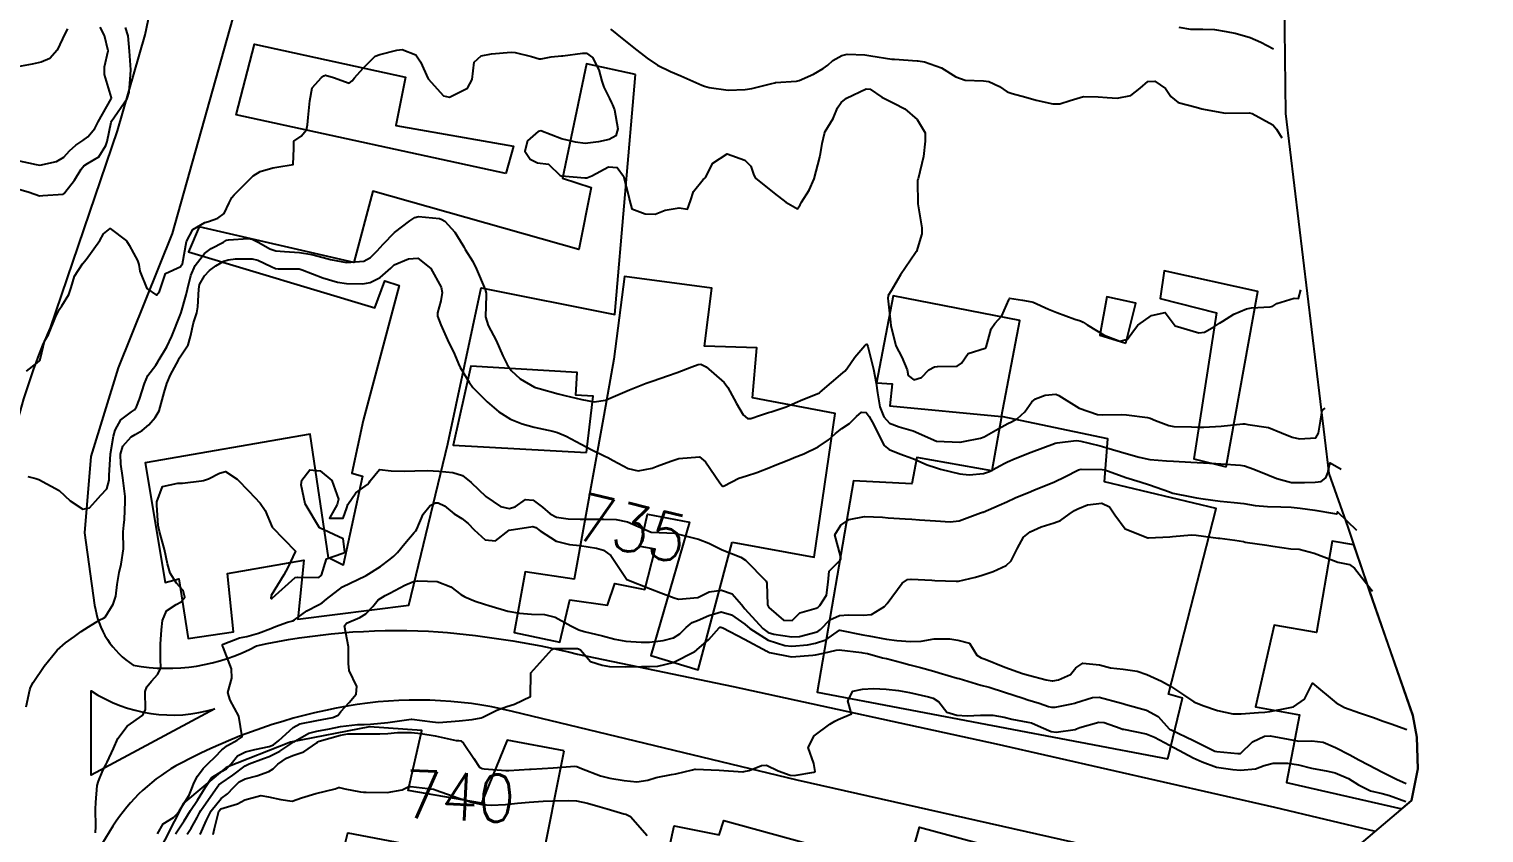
# Model space of a CAD drawing. Header units: metres. Extents: x 318500 to 325275, y 7408834 to 7428799.
# Drawn here: x 324016.6 to 324139.4, y 7420425.3 to 7420493.1 of the extents above; entities that cross this region are included whole.
import ezdxf
from ezdxf.enums import TextEntityAlignment as Align

# ---------------------------------------------------------------- set-up
doc = ezdxf.new("R2010")
doc.units = ezdxf.units.M
doc.header["$MEASUREMENT"] = 0
for name, color, linetype in [('Area', 45, 'Continuous'), ('Cotas', 45, 'Continuous'), ('Curvas de Nivel 1m', 11, 'Continuous'), ('Curvas de Nivel 5m', 15, 'Continuous'), ('Edificações', 30, 'Continuous'), ('Vias Primárias', 230, 'Continuous')]:
    doc.layers.add(name, color=color, linetype=linetype)
doc.styles.add('Style-STANDARD', font='STANDARD.shx')

msp = doc.modelspace()

# ---------------------------------------------------------------- linework, layer by layer
at = {"layer": 'Area'}
msp.add_lwpolyline([(324122.54, 7420500.16), (324122.6, 7420493.12), (324122.68, 7420486.02), (324126.33, 7420455.65), (324127.95, 7420451.11), (324129.81, 7420445.57), (324133.43, 7420435.22), (324133.78, 7420433.4), (324133.85, 7420430.73), (324133.31, 7420428.04), (324128.9, 7420424.3)], dxfattribs=at)
at = {"layer": 'Curvas de Nivel 1m', "flags": 128}
for points, elevation in [([(324015.74, 7420479.64), (324016.63, 7420479.39), (324017.5, 7420479.08), (324017.77, 7420479.1), (324019.5, 7420479.22), (324019.58, 7420479.27), (324019.64, 7420479.35), (324020.44, 7420480.41), (324021.02, 7420481.33), (324021.24, 7420481.62), (324021.53, 7420481.81), (324022.49, 7420482.36), (324023.1, 7420483.31), (324023.21, 7420483.65), (324023.54, 7420485.3), (324023.58, 7420485.38), (324024.89, 7420487.28), (324025.06, 7420487.82), (324025.18, 7420489.28), (324025.2, 7420489.71), (324025.1, 7420491.28), (324024.98, 7420492.59), (324024.76, 7420493.28)], 731), ([(324065.69, 7420493.15), (324065.93, 7420492.98), (324066.24, 7420492.73), (324067.67, 7420491.57), (324068.8, 7420490.7), (324069.65, 7420490.1), (324070.76, 7420489.56), (324071.64, 7420489.2), (324072.9, 7420488.64), (324073.4, 7420488.41), (324073.63, 7420488.32), (324074.02, 7420488.23), (324075.62, 7420488), (324077.07, 7420488.04), (324077.63, 7420488.13), (324079.32, 7420488.55), (324079.57, 7420488.62), (324079.63, 7420488.63), (324081.4, 7420488.76), (324081.63, 7420488.81), (324082.83, 7420489.33), (324083.65, 7420489.81), (324084.04, 7420490.11), (324084.47, 7420490.49), (324085.22, 7420490.93), (324085.67, 7420491.03), (324087.16, 7420490.97), (324087.67, 7420490.9), (324089.46, 7420490.62), (324089.66, 7420490.6), (324091.6, 7420490.47), (324091.66, 7420490.46), (324092.21, 7420490.39), (324093.65, 7420489.87), (324094.86, 7420489.13), (324095.64, 7420488.83), (324097.19, 7420488.77), (324097.64, 7420488.73), (324098.54, 7420488.31), (324099.18, 7420487.85), (324099.62, 7420487.7), (324100.75, 7420487.4), (324101.62, 7420487.14), (324103.03, 7420486.84), (324103.62, 7420486.83), (324104.5, 7420487.11), (324105.62, 7420487.45), (324106.87, 7420487.44), (324107.62, 7420487.37), (324108.46, 7420487.33), (324109.62, 7420487.54), (324110.41, 7420488.15), (324111.07, 7420488.71), (324111.64, 7420488.75), (324112.56, 7420488.12), (324112.99, 7420487.47), (324113.62, 7420486.95), (324115.14, 7420486.56), (324115.61, 7420486.43), (324115.9, 7420486.36), (324117.61, 7420486.05), (324119.61, 7420486.07), (324119.87, 7420486.02), (324121.6, 7420485.07), (324121.91, 7420484.71), (324122.38, 7420483.96)], 731), ([(324121.68, 7420491.46), (324120.59, 7420492.01), (324119.69, 7420492.41), (324118.42, 7420492.76), (324117.7, 7420492.92), (324116.72, 7420493.08), (324115.7, 7420493.11), (324114.68, 7420493.11), (324113.7, 7420493.27)], 731), ([(324016.4, 7420464.29), (324017.3, 7420464.98), (324017.52, 7420465.17), (324017.58, 7420465.38), (324017.9, 7420466.8), (324018.24, 7420467.37), (324018.83, 7420468.83), (324019.09, 7420469.35), (324019.19, 7420469.52), (324019.37, 7420469.79), (324019.96, 7420470.76), (324020.15, 7420471.34), (324020.45, 7420472.3), (324021.12, 7420473.33), (324021.42, 7420473.71), (324022.57, 7420475.31), (324022.89, 7420475.86), (324023.46, 7420476.32), (324024.84, 7420475.28), (324025.07, 7420474.91), (324025.43, 7420474.23), (324025.77, 7420473.61), (324025.88, 7420473.27), (324025.96, 7420472.72), (324026.54, 7420471.26), (324027.38, 7420470.68), (324027.63, 7420471), (324027.7, 7420471.25), (324028.14, 7420472.51), (324029.42, 7420473.1), (324029.46, 7420473.18), (324029.48, 7420473.22), (324029.55, 7420473.34), (324029.9, 7420475.21), (324030.44, 7420476.22), (324031.46, 7420476.81), (324031.75, 7420476.9), (324032.54, 7420477.18), (324033.08, 7420477.57), (324033.49, 7420478.47), (324033.73, 7420478.93), (324033.91, 7420479.16), (324035.52, 7420480.77), (324036.11, 7420481.13), (324037.19, 7420481.45), (324037.53, 7420481.48), (324038.9, 7420481.73), (324038.95, 7420483.1), (324038.95, 7420483.7), (324039.57, 7420484.12), (324040.02, 7420484.64), (324040.11, 7420485.08), (324040.18, 7420485.68), (324040.32, 7420487.08), (324040.51, 7420488.18), (324041.29, 7420489.07), (324041.49, 7420489.21), (324041.63, 7420489.27), (324042.3, 7420489.05), (324043.62, 7420488.59), (324043.88, 7420488.77), (324044.09, 7420489.03), (324044.82, 7420489.84), (324045.66, 7420490.69), (324045.82, 7420490.85), (324046.22, 7420491), (324047.66, 7420491.37), (324048.11, 7420491.42), (324049.26, 7420490.96), (324049.65, 7420490.38), (324050.31, 7420488.94), (324051.61, 7420487.52), (324052.09, 7420487.4), (324053.62, 7420488.17), (324054.03, 7420488.89), (324054.19, 7420490.35), (324054.77, 7420490.88), (324055.66, 7420491.06), (324057.31, 7420491.21), (324057.66, 7420491.17), (324059.04, 7420490.83), (324059.66, 7420490.64), (324059.85, 7420490.63), (324060.69, 7420490.8), (324061.56, 7420490.89), (324061.66, 7420490.9), (324063.33, 7420491.1), (324063.66, 7420491.1), (324064.17, 7420490.76), (324064.7, 7420489.7), (324064.95, 7420488.75), (324065.12, 7420488.25), (324065.62, 7420487.28), (324065.79, 7420486.91), (324065.87, 7420486.74), (324066.02, 7420486.32), (324066.32, 7420484.73), (324066.16, 7420484.14), (324065.57, 7420483.82), (324064.69, 7420483.63), (324063.56, 7420483.5), (324062.75, 7420483.59), (324061.57, 7420483.89), (324059.82, 7420484.57), (324059.58, 7420484.51), (324058.69, 7420483.71), (324058.46, 7420482.84), (324058.9, 7420482.18), (324059.54, 7420481.85), (324060.47, 7420481.74), (324061.44, 7420480.79), (324061.53, 7420480.75), (324061.57, 7420480.75), (324063.53, 7420480.58), (324063.71, 7420480.59), (324064.12, 7420480.76), (324065.54, 7420481.53), (324066.27, 7420481.46), (324066.78, 7420480.72), (324067.24, 7420478.98), (324067.29, 7420478.71), (324067.49, 7420477.99), (324068.62, 7420477.56), (324069.48, 7420477.52), (324070.3, 7420477.87), (324071.49, 7420478.07), (324072.2, 7420477.94), (324072.45, 7420478.65), (324072.71, 7420479.45), (324073.53, 7420480.44), (324073.63, 7420480.53), (324073.72, 7420480.63), (324074.33, 7420481.83), (324075.55, 7420482.61), (324077.04, 7420482.09), (324077.54, 7420481.57), (324077.79, 7420480.83), (324077.95, 7420480.57), (324079.51, 7420479.29), (324080.51, 7420478.54), (324081.49, 7420477.97), (324081.72, 7420478.31), (324081.83, 7420478.53), (324082.47, 7420479.56), (324082.9, 7420480.51), (324083.38, 7420482.33), (324083.41, 7420482.5), (324083.43, 7420482.63), (324083.57, 7420483.5), (324083.75, 7420484.33), (324083.83, 7420484.5), (324084.5, 7420485.59), (324084.87, 7420486.49), (324085.16, 7420486.94), (324085.62, 7420487.31), (324087.28, 7420488.11), (324087.63, 7420488.09), (324088.6, 7420487.41), (324089.61, 7420486.89), (324090.55, 7420486.41), (324091.6, 7420485.52), (324092.25, 7420484.39), (324092.27, 7420483.68), (324092.13, 7420482.39), (324091.66, 7420480.51), (324091.61, 7420480.39), (324091.61, 7420480.31), (324091.64, 7420478.39), (324091.66, 7420478.23), (324091.99, 7420476.38), (324091.98, 7420475.87), (324091.54, 7420474.39), (324091.5, 7420474.34), (324091.45, 7420474.27), (324090.19, 7420472.41), (324089.4, 7420471.06), (324089.14, 7420470.67), (324089.11, 7420470.42), (324089.15, 7420470.19), (324089.34, 7420468.42), (324089.37, 7420468.12), (324089.78, 7420466.41), (324090.28, 7420465.45), (324090.73, 7420464.4), (324090.82, 7420463.91), (324091.3, 7420463.56), (324091.94, 7420463.75), (324092.56, 7420464.38), (324093.05, 7420464.64), (324093.31, 7420464.68), (324094.97, 7420464.69), (324095.32, 7420464.94), (324095.89, 7420465.77), (324097.34, 7420466.21), (324097.39, 7420466.26), (324097.41, 7420466.31), (324097.82, 7420467.85), (324098.15, 7420468.3), (324098.73, 7420468.94), (324099.33, 7420470.29), (324099.35, 7420470.34), (324099.39, 7420470.43), (324100.47, 7420470.27), (324101.27, 7420470.14), (324101.39, 7420470.11), (324102.66, 7420469.52), (324103.38, 7420469.22), (324104.9, 7420468.68), (324105.37, 7420468.53), (324105.59, 7420468.42), (324105.93, 7420468.2), (324107.36, 7420467.33), (324108.69, 7420466.82), (324109.35, 7420466.98), (324109.85, 7420467.67), (324110.22, 7420468.15), (324111.38, 7420468.97), (324112.51, 7420469.24), (324113.37, 7420468.1), (324115.36, 7420467.5), (324115.85, 7420467.58), (324116.7, 7420468.06), (324117.1, 7420468.33), (324117.38, 7420468.51), (324118.32, 7420469.1), (324119.39, 7420469.54), (324119.8, 7420469.61), (324121.4, 7420469.71), (324121.62, 7420469.77), (324121.96, 7420469.99), (324123.4, 7420470.45), (324123.79, 7420470.41), (324123.98, 7420471.15)], 732), ([(324016.51, 7420455.39), (324017.18, 7420455.21), (324017.43, 7420455.13), (324019.16, 7420454.2), (324020.09, 7420453.34), (324021.14, 7420452.64), (324021.71, 7420452.74), (324022.21, 7420453.31), (324022.66, 7420453.8), (324023.17, 7420454.36), (324023.38, 7420455.09), (324023.37, 7420455.3), (324023.36, 7420455.48), (324023.47, 7420457.3), (324023.73, 7420458.78), (324023.89, 7420459.29), (324024.35, 7420460.18), (324025.25, 7420460.84), (324025.51, 7420461.01), (324025.67, 7420461.26), (324025.92, 7420461.92), (324026.36, 7420463.25), (324026.64, 7420463.9), (324027.3, 7420464.78), (324027.49, 7420465.06), (324027.6, 7420465.25), (324028.24, 7420466.32), (324028.67, 7420467.23), (324029.36, 7420469), (324029.44, 7420469.22), (324029.88, 7420470.72), (324029.97, 7420471.21), (324030.26, 7420472.36), (324030.64, 7420473.2), (324031.43, 7420474.22), (324031.99, 7420474.63), (324033.03, 7420475.17), (324033.29, 7420475.32), (324033.44, 7420475.37), (324035.11, 7420475.48), (324035.44, 7420475.43), (324036, 7420475.13), (324036.93, 7420474.61), (324037.43, 7420474.44), (324038.17, 7420474.37), (324039.43, 7420474.3), (324040.49, 7420474.13), (324041.43, 7420473.88), (324042.07, 7420473.69), (324043.42, 7420473.44), (324044.87, 7420473.57), (324045.43, 7420473.87), (324046.01, 7420474.43), (324046.49, 7420474.99), (324047.46, 7420475.98), (324048.75, 7420476.96), (324049.18, 7420477.25), (324049.48, 7420477.33), (324051.26, 7420477.15), (324051.47, 7420477.09), (324051.71, 7420476.93), (324052.55, 7420476), (324053.23, 7420474.9), (324053.31, 7420474.76), (324053.44, 7420474.55), (324054.08, 7420473.54), (324054.37, 7420472.89), (324055.11, 7420471.16), (324055.21, 7420470.87), (324055.21, 7420470.69), (324055.13, 7420468.87), (324055.36, 7420468.13), (324056.05, 7420466.86), (324056.6, 7420465.58), (324056.96, 7420464.85), (324057.3, 7420464.34), (324058.08, 7420463.62), (324059.29, 7420462.93), (324059.37, 7420462.9), (324059.68, 7420462.81), (324061.28, 7420462.37), (324061.83, 7420462.23), (324063.28, 7420461.9), (324064.33, 7420461.7), (324065.28, 7420461.82), (324065.91, 7420462.11), (324067.29, 7420462.71), (324068.72, 7420463.27), (324069.3, 7420463.47), (324070.52, 7420463.89), (324071.31, 7420464.17), (324072.57, 7420464.64), (324073.1, 7420464.85), (324073.31, 7420464.86), (324073.77, 7420464.63), (324075.3, 7420463.33), (324075.6, 7420462.91), (324075.76, 7420462.6), (324076.33, 7420461.54), (324076.9, 7420460.59), (324077.26, 7420460.29), (324077.55, 7420460.28), (324078.37, 7420460.56), (324079.03, 7420460.79), (324079.26, 7420460.85), (324080.53, 7420461.28), (324081.28, 7420461.6), (324081.92, 7420461.88), (324083.29, 7420462.42), (324083.33, 7420462.45), (324083.39, 7420462.5), (324085.31, 7420464.15), (324085.48, 7420464.29), (324085.64, 7420464.47), (324086.33, 7420465.46), (324087.16, 7420466.45), (324087.25, 7420466.54), (324087.34, 7420466.56), (324087.4, 7420466.45), (324087.42, 7420466.37), (324087.9, 7420464.44), (324088.13, 7420463.27), (324088.23, 7420462.44), (324088.44, 7420461.26), (324088.76, 7420460.43), (324089.25, 7420459.89), (324090.07, 7420459.58), (324091.24, 7420459.24), (324093.23, 7420458.37), (324095.18, 7420458.3), (324095.23, 7420458.3), (324095.5, 7420458.34), (324096.94, 7420458.61), (324097.24, 7420458.73), (324098.24, 7420459.31), (324099.25, 7420459.86), (324099.54, 7420460), (324100.07, 7420460.28), (324100.68, 7420460.86), (324101.28, 7420461.68), (324101.59, 7420461.95), (324102.39, 7420462.24), (324103.29, 7420462.35), (324103.56, 7420462.23), (324105.27, 7420461.15), (324106.82, 7420460.63), (324107.27, 7420460.58), (324108.81, 7420460.61), (324109.27, 7420460.6), (324111.02, 7420460.38), (324111.26, 7420460.32), (324111.72, 7420460.12), (324112.83, 7420459.68), (324113.26, 7420459.61), (324114.75, 7420459.57), (324115.25, 7420459.54), (324115.78, 7420459.54), (324117.26, 7420459.65), (324119.07, 7420459.84), (324119.26, 7420459.82), (324119.49, 7420459.78), (324121.26, 7420459.52), (324122.34, 7420459.07), (324123.25, 7420458.7), (324123.86, 7420458.57), (324125.25, 7420458.66), (324125.47, 7420459.05), (324125.64, 7420460.07), (324125.77, 7420460.97), (324126.04, 7420461.16)], 733), ([(324016.36, 7420435.95), (324016.67, 7420437.38), (324016.74, 7420437.58), (324016.95, 7420438), (324017.88, 7420439.37), (324018.98, 7420440.72), (324019.69, 7420441.34), (324020.44, 7420441.89), (324021, 7420442.3), (324021.63, 7420442.7), (324022.59, 7420443.3), (324022.9, 7420443.42), (324023.02, 7420443.52), (324023.72, 7420444.61), (324023.92, 7420445.29), (324024.05, 7420446.27), (324024.22, 7420447.28), (324024.38, 7420447.98), (324024.57, 7420449.28), (324024.56, 7420450.73), (324024.61, 7420451.28), (324024.66, 7420451.75), (324024.73, 7420453.28), (324024.72, 7420453.71), (324024.52, 7420455.28), (324024.35, 7420456.44), (324024.34, 7420457.28), (324024.53, 7420457.96), (324025.22, 7420458.73), (324025.56, 7420458.93), (324026.15, 7420459.26), (324026.73, 7420459.76), (324027.25, 7420460.38), (324027.58, 7420460.92), (324027.69, 7420461.24), (324028.02, 7420462.49), (324028.25, 7420463.23), (324028.56, 7420463.96), (324029.22, 7420465.22), (324029.25, 7420465.28), (324029.31, 7420465.39), (324030.04, 7420466.5), (324030.24, 7420467.21), (324030.5, 7420468.35), (324030.77, 7420469.2), (324030.86, 7420469.7), (324030.94, 7420471.2), (324031.01, 7420471.58), (324031.41, 7420472.32), (324031.84, 7420472.76), (324032.38, 7420473.18), (324033.05, 7420473.55), (324033.43, 7420473.68), (324034.03, 7420473.77), (324035.43, 7420473.77), (324035.93, 7420473.64), (324037.06, 7420473.12), (324037.42, 7420472.94), (324037.63, 7420472.9), (324039.42, 7420472.91), (324039.66, 7420472.84), (324041.41, 7420472.15), (324042.66, 7420471.78), (324043.4, 7420471.67), (324044.78, 7420471.64), (324045.4, 7420471.75), (324046.24, 7420472.17), (324047.16, 7420472.98), (324047.28, 7420473.12), (324047.42, 7420473.24), (324048.63, 7420473.77), (324049.43, 7420473.81), (324050.52, 7420472.94), (324051.4, 7420471.36), (324051.48, 7420470.93), (324051.38, 7420470.21), (324051.1, 7420469.2), (324051.1, 7420468.93), (324051.36, 7420468.18), (324051.94, 7420466.92), (324052.53, 7420465.71), (324052.86, 7420464.91), (324052.99, 7420464.59), (324053.3, 7420464.09), (324053.76, 7420463.36), (324054.08, 7420462.89), (324055.27, 7420461.68), (324056.26, 7420460.86), (324057.25, 7420460.23), (324058.25, 7420459.83), (324059.24, 7420459.56), (324060.82, 7420459.21), (324061.23, 7420459.09), (324061.94, 7420458.78), (324063.22, 7420458.11), (324064.11, 7420457.64), (324065.21, 7420457.1), (324065.46, 7420456.99), (324065.92, 7420456.73), (324067.2, 7420456.07), (324068.02, 7420455.88), (324069.2, 7420456.1), (324069.63, 7420456.26), (324070.8, 7420456.67), (324071.21, 7420456.82), (324071.47, 7420456.91), (324073.21, 7420457.06), (324073.71, 7420456.63), (324074.94, 7420454.86), (324075.12, 7420454.61), (324075.18, 7420454.57), (324075.21, 7420454.57), (324075.28, 7420454.61), (324076.53, 7420455.25), (324077.19, 7420455.45), (324078.04, 7420455.72), (324079.2, 7420456.19), (324079.47, 7420456.29), (324080.1, 7420456.54), (324080.89, 7420456.85), (324081.21, 7420456.99), (324082.01, 7420457.31), (324083.22, 7420457.9), (324084.09, 7420458.49), (324084.7, 7420459.02), (324085.24, 7420459.44), (324085.86, 7420459.86), (324086.47, 7420460.46), (324086.9, 7420460.81), (324087.27, 7420460.8), (324087.52, 7420460.45), (324087.93, 7420459.76), (324088.58, 7420458.43), (324088.81, 7420458.01), (324089.22, 7420457.66), (324090.12, 7420457.31), (324091.22, 7420456.92), (324092.44, 7420456.38), (324093.21, 7420456.11), (324093.55, 7420456.02), (324095.2, 7420455.62), (324095.99, 7420455.53), (324097.2, 7420455.65), (324097.69, 7420455.82), (324098.57, 7420456.3), (324098.98, 7420456.52), (324099.21, 7420456.64), (324099.85, 7420456.91), (324101.22, 7420457.45), (324103.18, 7420458.18), (324103.23, 7420458.2), (324103.25, 7420458.21), (324103.41, 7420458.23), (324105.02, 7420458.42), (324105.23, 7420458.41), (324105.41, 7420458.38), (324106.1, 7420458.2), (324107.03, 7420457.97), (324107.24, 7420457.92), (324107.6, 7420457.81), (324109.23, 7420457.34), (324110.33, 7420457.03), (324111.22, 7420456.83), (324112.63, 7420456.7), (324113.22, 7420456.68), (324114.69, 7420456.61), (324115.22, 7420456.58), (324116.79, 7420456.48), (324117.22, 7420456.45), (324118.89, 7420456.35), (324119.21, 7420456.3), (324120.02, 7420456.01), (324121.2, 7420455.53), (324121.96, 7420455.22), (324123.19, 7420454.89), (324124.28, 7420454.87), (324125.19, 7420454.91), (324125.68, 7420454.98), (324126.08, 7420455.29), (324126.27, 7420455.69), (324126.36, 7420456.22), (324126.45, 7420456.53), (324127.37, 7420456.01)], 734), ([(324027.44, 7420425.23), (324027.94, 7420426.08), (324028.8, 7420426.61), (324029.11, 7420426.91), (324029.3, 7420427.21), (324030.12, 7420428.5), (324030.4, 7420429.2), (324030.51, 7420429.52), (324030.84, 7420430.11), (324031.3, 7420430.74), (324031.73, 7420431.18), (324032.31, 7420431.73), (324032.88, 7420432.33), (324033.36, 7420432.68), (324034.19, 7420433.15), (324034.6, 7420433.43), (324034.33, 7420435.15), (324033.59, 7420436.5), (324033.39, 7420437.16), (324033.73, 7420438.38), (324033.71, 7420439.15), (324032.99, 7420441), (324032.94, 7420441.11), (324032.93, 7420441.16), (324032.95, 7420441.2), (324032.99, 7420441.23), (324034.37, 7420441.77), (324035, 7420441.9), (324035.97, 7420442.16), (324037.01, 7420442.56), (324037.4, 7420442.72), (324038.42, 7420443.09), (324038.89, 7420443.21), (324039.02, 7420443.28), (324040.07, 7420444.04), (324041.04, 7420444.56), (324041.36, 7420444.74), (324041.72, 7420445.05), (324043.06, 7420446.08), (324045.01, 7420447), (324045.05, 7420447.02), (324045.07, 7420447.03), (324046.28, 7420447.79), (324047.09, 7420448.42), (324047.4, 7420448.67), (324047.72, 7420448.97), (324048.34, 7420449.73), (324049.13, 7420450.66), (324049.26, 7420450.81), (324049.34, 7420450.95), (324049.88, 7420452.21), (324050.46, 7420452.94), (324050.92, 7420453.17), (324051.15, 7420453.17), (324051.67, 7420452.92), (324052.49, 7420452.25), (324053.14, 7420451.85), (324053.67, 7420451.43), (324054.18, 7420450.88), (324055.12, 7420450.05), (324056, 7420449.97), (324057.13, 7420450.85), (324059.13, 7420451.18), (324059.4, 7420451.08), (324059.75, 7420450.81), (324061.12, 7420449.92), (324062.23, 7420449.66), (324063.11, 7420449.58), (324064.51, 7420449.35), (324065.11, 7420449.17), (324065.71, 7420448.73), (324067.07, 7420446.71), (324069.06, 7420445.9), (324069.95, 7420445.57), (324071.06, 7420445.16), (324071.45, 7420445.05), (324073.06, 7420445.18), (324074.02, 7420445.66), (324075.06, 7420445.8), (324075.96, 7420445.5), (324076.76, 7420444.58), (324077.04, 7420444.23), (324078.57, 7420442.56), (324079.02, 7420442.23), (324079.48, 7420442.08), (324081.01, 7420441.85), (324081.65, 7420441.88), (324083.02, 7420442.24), (324083.2, 7420442.31), (324083.42, 7420442.49), (324084.21, 7420443.3), (324085.04, 7420443.67), (324085.78, 7420443.72), (324087.04, 7420443.68), (324087.74, 7420443.74), (324088.84, 7420444.42), (324089.05, 7420444.68), (324090.31, 7420446.4), (324090.78, 7420446.69), (324091.08, 7420446.73), (324092.82, 7420446.63), (324093.07, 7420446.62), (324094.87, 7420446.55), (324095.07, 7420446.56), (324096.51, 7420446.89), (324097.08, 7420447.05), (324098.01, 7420447.38), (324099.1, 7420447.89), (324099.52, 7420448.28), (324100.05, 7420449.35), (324100.57, 7420450.27), (324101.13, 7420450.72), (324102.05, 7420451.15), (324103.15, 7420451.48), (324103.7, 7420451.67), (324104.41, 7420452.22), (324104.86, 7420452.52), (324105.16, 7420452.67), (324105.97, 7420453), (324107.17, 7420453.15), (324107.83, 7420452.83), (324108.26, 7420452.16), (324109.14, 7420450.97), (324111.06, 7420450.21), (324111.13, 7420450.21), (324112.92, 7420450.31), (324113.13, 7420450.33), (324114.75, 7420450.46), (324115.14, 7420450.44), (324116.99, 7420450.19), (324117.13, 7420450.18), (324118.4, 7420450.03), (324119.13, 7420449.9), (324119.28, 7420449.86), (324121.12, 7420449.59), (324121.6, 7420449.5), (324123.12, 7420449.28), (324123.83, 7420449.25), (324125.11, 7420448.93), (324126.73, 7420448.3), (324127.1, 7420448.15), (324128.08, 7420447.95), (324128.52, 7420447.64), (324129.09, 7420446.89), (324130.02, 7420445.72)], 736), ([(324028.98, 7420425.22), (324029.69, 7420426.32), (324030.23, 7420427.2), (324030.82, 7420428.07), (324031.49, 7420429.18), (324032.03, 7420429.98), (324032.85, 7420430.48), (324033.28, 7420430.73), (324033.68, 7420431.15), (324034.21, 7420431.81), (324034.88, 7420432.14), (324035.66, 7420432.34), (324036.88, 7420432.6), (324037.24, 7420432.75), (324037.7, 7420433.1), (324038.9, 7420434.2), (324039.47, 7420434.51), (324040.91, 7420434.8), (324042.25, 7420435.04), (324042.71, 7420435.24), (324042.92, 7420435.57), (324043.62, 7420436.33), (324044.23, 7420437.01), (324044.28, 7420437.68), (324043.62, 7420439.02), (324043.57, 7420439.61), (324043.59, 7420441.02), (324043.24, 7420442.8), (324043.4, 7420443.02), (324044.54, 7420443.5), (324045.03, 7420443.79), (324045.62, 7420444.42), (324046.09, 7420444.99), (324046.68, 7420445.36), (324047.06, 7420445.54), (324048.33, 7420446.23), (324049.07, 7420446.52), (324049.43, 7420446.59), (324051.07, 7420446.54), (324052.21, 7420446.07), (324053.06, 7420445.44), (324053.39, 7420445.23), (324054.28, 7420444.88), (324055.05, 7420444.62), (324055.42, 7420444.49), (324057.04, 7420444.02), (324058.02, 7420443.85), (324059.03, 7420443.77), (324060.11, 7420443.73), (324061.03, 7420443.51), (324062.35, 7420442.78), (324063.02, 7420442.45), (324063.47, 7420442.31), (324065.01, 7420441.93), (324066.07, 7420441.66), (324067, 7420441.5), (324068.28, 7420441.41), (324069, 7420441.42), (324070.13, 7420441.55), (324071.01, 7420441.78), (324071.56, 7420442.11), (324072.09, 7420442.64), (324072.6, 7420443.06), (324073.03, 7420443.23), (324074, 7420443.66), (324075.04, 7420443.98), (324075.92, 7420443.71), (324077.03, 7420442.93), (324077.47, 7420442.57), (324079.01, 7420441.58), (324080.41, 7420441.12), (324081, 7420441.07), (324082.33, 7420441.18), (324083, 7420441.31), (324083.88, 7420441.61), (324085.02, 7420442.42), (324085.06, 7420442.43), (324087.01, 7420442.04), (324087.51, 7420441.95), (324089.01, 7420441.65), (324089.88, 7420441.54), (324091.01, 7420441.46), (324091.91, 7420441.48), (324093.01, 7420441.68), (324094.34, 7420441.68), (324095.01, 7420441.57), (324096, 7420441.31), (324096.63, 7420440.32), (324097, 7420440.09), (324097.34, 7420439.96), (324098.99, 7420439.31), (324100.49, 7420438.76), (324100.98, 7420438.61), (324102.47, 7420438.24), (324102.97, 7420438.15), (324103.05, 7420438.15), (324103.53, 7420438.22), (324104.52, 7420438.68), (324104.99, 7420439.25), (324105.56, 7420439.63), (324106.99, 7420439.5), (324107.9, 7420439.25), (324108.98, 7420439.13), (324110.15, 7420438.97), (324110.98, 7420438.68), (324112.22, 7420438.11), (324112.96, 7420437.7), (324114.08, 7420436.95), (324114.94, 7420436.37), (324115.69, 7420436.06), (324116.94, 7420435.63), (324118.25, 7420435.35), (324118.93, 7420435.35), (324120.39, 7420435.46), (324120.94, 7420435.51), (324121.36, 7420435.56), (324122.94, 7420435.86), (324123.35, 7420435.96), (324124.3, 7420436.6), (324124.97, 7420437.94), (324126.95, 7420436.3), (324127.67, 7420435.9), (324128.94, 7420435.44), (324130.1, 7420435.04), (324130.93, 7420434.75), (324131.59, 7420434.52), (324132.92, 7420434.05)], 737), ([(324029.95, 7420425.2), (324030.29, 7420425.7), (324030.8, 7420426.6), (324031, 7420427), (324031.11, 7420427.19), (324031.77, 7420428.13), (324032.49, 7420429.17), (324032.64, 7420429.36), (324032.84, 7420429.51), (324033.81, 7420430.19), (324034.86, 7420430.97), (324034.96, 7420431.04), (324035.19, 7420431.14), (324036.39, 7420431.6), (324036.87, 7420431.76), (324037.77, 7420432.2), (324038.89, 7420432.94), (324038.97, 7420433), (324039.1, 7420433.08), (324040.24, 7420433.73), (324040.9, 7420433.91), (324041.96, 7420434.1), (324042.9, 7420434.28), (324044.35, 7420434.45), (324044.9, 7420434.47), (324045.42, 7420434.48), (324046.91, 7420434.63), (324048.86, 7420434.9), (324048.91, 7420434.91), (324050.68, 7420434.69), (324050.91, 7420434.66), (324051.2, 7420434.63), (324052.91, 7420434.77), (324054.02, 7420434.88), (324054.77, 7420435.01), (324054.91, 7420435.07), (324056.11, 7420435.66), (324056.93, 7420435.98), (324057.58, 7420436.19), (324058.94, 7420436.82), (324058.97, 7420438.82), (324060.75, 7420440.79), (324060.91, 7420440.87), (324060.99, 7420440.88), (324062.9, 7420440.86), (324062.99, 7420440.84), (324063.16, 7420440.77), (324064.01, 7420439.78), (324064.98, 7420439.46), (324065.61, 7420439.36), (324066.98, 7420439.32), (324068.32, 7420439.35), (324068.98, 7420439.35), (324069.69, 7420439.39), (324070.98, 7420439.69), (324072.82, 7420440.63), (324072.92, 7420440.7), (324072.99, 7420440.76), (324074, 7420441.63), (324074.88, 7420442.61), (324074.96, 7420442.67), (324075.02, 7420442.68), (324075.19, 7420442.61), (324077.01, 7420441.67), (324078.9, 7420440.64), (324078.99, 7420440.6), (324079.13, 7420440.55), (324080.99, 7420440.18), (324082.78, 7420440.3), (324082.99, 7420440.34), (324083.67, 7420440.49), (324084.74, 7420440.73), (324084.99, 7420440.76), (324086.9, 7420440.54), (324086.99, 7420440.52), (324087.38, 7420440.44), (324088.66, 7420440.1), (324088.99, 7420440.02), (324090.27, 7420439.69), (324090.98, 7420439.5), (324091.87, 7420439.27), (324092.98, 7420438.97), (324093.45, 7420438.83), (324094.97, 7420438.38), (324095.12, 7420438.34), (324096.96, 7420437.79), (324097.66, 7420437.6), (324098.95, 7420437.2), (324100.53, 7420436.68), (324100.94, 7420436.55), (324101.88, 7420436.25), (324102.68, 7420435.98), (324102.94, 7420435.92), (324103.24, 7420435.92), (324104.64, 7420436.21), (324104.89, 7420436.26), (324104.94, 7420436.28), (324106.4, 7420436.74), (324106.95, 7420436.78), (324108.84, 7420436.25), (324108.94, 7420436.22), (324109.21, 7420436.15), (324110.94, 7420435.67), (324111.94, 7420435.13), (324112.85, 7420434.1), (324112.92, 7420434.05), (324113.02, 7420434), (324114.91, 7420433.1), (324116.72, 7420432.22), (324116.89, 7420432.17), (324118.65, 7420432.02), (324118.89, 7420432.01), (324119.91, 7420433), (324120.91, 7420433.47), (324121.4, 7420433.5), (324122.91, 7420433.22), (324123.8, 7420433.06), (324124.91, 7420433.08), (324125.87, 7420432.96), (324126.9, 7420432.52), (324128.1, 7420431.9), (324128.88, 7420431.49), (324129.68, 7420431.07), (324130.87, 7420430.45), (324132.06, 7420429.84), (324132.61, 7420429.59), (324132.86, 7420429.49)], 738), ([(324031.04, 7420425.19), (324031.59, 7420426.38), (324031.97, 7420427.17), (324032.82, 7420428.22), (324033.36, 7420428.62), (324033.86, 7420429.15), (324034.35, 7420429.63), (324034.84, 7420429.88), (324035.83, 7420430.14), (324036.85, 7420430.5), (324037.23, 7420430.73), (324037.61, 7420431.1), (324038.33, 7420431.62), (324038.87, 7420431.84), (324039.8, 7420432.15), (324040.89, 7420432.92), (324040.96, 7420432.99), (324041.11, 7420433.06), (324042.9, 7420433.57), (324043.53, 7420433.66), (324044.9, 7420433.66), (324046.22, 7420433.66), (324046.9, 7420433.71), (324047.72, 7420433.79), (324048.9, 7420433.79), (324049.67, 7420433.71), (324050.9, 7420433.5), (324052.68, 7420433.12), (324052.89, 7420433.1), (324053.07, 7420433.07), (324053.29, 7420432.89), (324054.15, 7420431.6), (324054.65, 7420430.87), (324054.86, 7420430.74), (324055.02, 7420430.71), (324056.86, 7420430.57), (324057.12, 7420430.57), (324058.86, 7420430.68), (324058.99, 7420430.69), (324060.86, 7420430.79), (324062.68, 7420430.94), (324062.86, 7420430.92), (324063.25, 7420430.76), (324064.85, 7420430.13), (324065.65, 7420429.93), (324066.85, 7420429.74), (324067.91, 7420429.63), (324068.85, 7420429.77), (324069.55, 7420429.98), (324070.85, 7420430.23), (324071.22, 7420430.29), (324072.63, 7420430.63), (324072.81, 7420430.68), (324072.86, 7420430.69), (324074.86, 7420430.61), (324076.86, 7420430.47), (324076.96, 7420430.48), (324077.4, 7420430.57), (324078.43, 7420430.99), (324078.87, 7420431.02), (324079.85, 7420430.54), (324080.85, 7420430.19), (324081.21, 7420430.17), (324082.86, 7420430.45), (324082.97, 7420430.5), (324082.87, 7420431.18), (324082.39, 7420432.51), (324082.9, 7420433.5), (324084.21, 7420434.48), (324084.64, 7420434.75), (324084.92, 7420434.88), (324086.03, 7420435.35), (324085.73, 7420436.46), (324086.15, 7420437.26), (324086.96, 7420437.45), (324087.9, 7420437.49), (324088.96, 7420437.44), (324090.02, 7420437.34), (324090.95, 7420437.17), (324092.53, 7420436.79), (324092.94, 7420436.67), (324093.42, 7420436.36), (324094.09, 7420435.51), (324094.93, 7420435.24), (324095.8, 7420435.2), (324096.93, 7420435.24), (324097.97, 7420435.26), (324098.93, 7420435.09), (324099.57, 7420434.92), (324100.92, 7420434.67), (324101.25, 7420434.59), (324102.06, 7420434.24), (324102.91, 7420433.86), (324103.32, 7420433.82), (324104.92, 7420434.05), (324105.04, 7420434.09), (324105.31, 7420434.2), (324106.92, 7420434.66), (324107.37, 7420434.62), (324108.72, 7420434.15), (324108.92, 7420434.08), (324109, 7420434.07), (324110.91, 7420433.68), (324111.63, 7420433.39), (324112.9, 7420432.73), (324114.09, 7420432.08), (324114.88, 7420431.64), (324115.64, 7420431.3), (324116.87, 7420430.87), (324118.25, 7420430.65), (324118.87, 7420430.62), (324120.15, 7420430.72), (324120.87, 7420430.99), (324121.65, 7420431.21), (324122.88, 7420431.21), (324123.77, 7420431.07), (324124.87, 7420430.78), (324126.27, 7420430.52), (324126.87, 7420430.39), (324128.01, 7420429.9), (324128.85, 7420429.37), (324129.85, 7420428.87), (324130.85, 7420428.64), (324131.47, 7420428.47), (324132.84, 7420427.95)], 739)]:
    msp.add_lwpolyline(points, dxfattribs=dict(at, elevation=elevation))
at = {"layer": 'Curvas de Nivel 5m', "flags": 128}
for points, elevation in [([(324015.53, 7420482.09), (324017.2, 7420481.71), (324017.52, 7420481.67), (324018.93, 7420481.96), (324019.53, 7420482.34), (324020.03, 7420482.86), (324020.56, 7420483.34), (324021.14, 7420483.75), (324021.56, 7420484.06), (324022.15, 7420484.75), (324022.45, 7420485.32), (324023.55, 7420487.25), (324023.57, 7420487.3), (324023.56, 7420487.34), (324022.98, 7420489.31), (324022.98, 7420489.97), (324023.28, 7420491.31), (324022.97, 7420492.6), (324022.6, 7420493.32)], 730), ([(324019.85, 7420493.18), (324019.67, 7420492.8), (324018.97, 7420491.36), (324018.35, 7420490.67), (324017.64, 7420490.36), (324016.86, 7420490.18), (324015.64, 7420489.96)], 730), ([(324022.21, 7420425.31), (324022.25, 7420425.85), (324022.22, 7420427.31), (324022.24, 7420427.88), (324022.36, 7420429.3), (324022.46, 7420429.68), (324022.85, 7420430.58), (324023.09, 7420431.07), (324023.21, 7420431.29), (324023.73, 7420432.44), (324024.1, 7420433.28), (324024.9, 7420434.31), (324026.2, 7420435.25), (324026.44, 7420435.73), (324026.42, 7420437.25), (324026.56, 7420437.63), (324026.95, 7420438.11), (324027.48, 7420438.72), (324027.73, 7420439.23), (324027.71, 7420439.97), (324027.71, 7420441.23), (324027.78, 7420442.46), (324027.87, 7420443.23), (324028.2, 7420444.06), (324029.04, 7420444.59), (324029.44, 7420444.82), (324029.77, 7420445.21), (324029.62, 7420445.78), (324029.06, 7420446.39), (324028.51, 7420447.23), (324028.3, 7420448.01), (324028.03, 7420449.23), (324027.61, 7420450.74), (324027.52, 7420451.24), (324027.4, 7420452.98), (324027.4, 7420453.24), (324027.86, 7420454.54), (324029.17, 7420454.83), (324029.55, 7420454.84), (324031.18, 7420455.02), (324031.33, 7420455.04), (324031.76, 7420455.18), (324032.69, 7420455.67), (324033.19, 7420455.81), (324034.18, 7420455.15), (324035.16, 7420454.14), (324036.12, 7420453.13), (324036.54, 7420452.51), (324037.13, 7420451.11), (324039.1, 7420449.08), (324038.45, 7420447.72), (324038.11, 7420447.09), (324037.05, 7420445.35), (324037.02, 7420445.11), (324037.05, 7420445.09), (324037.07, 7420445.09), (324037.12, 7420445.11), (324039.07, 7420446.86), (324039.26, 7420446.89), (324041.07, 7420446.87), (324041.29, 7420447.06), (324041.71, 7420448.43), (324043.1, 7420448.93), (324043.18, 7420448.95), (324043.26, 7420449.03), (324043.12, 7420450.14), (324041.13, 7420451.06), (324039.91, 7420453.07), (324039.57, 7420454.68), (324039.64, 7420455.08), (324040.32, 7420455.95), (324041.19, 7420455.87), (324042.16, 7420455.05), (324042.73, 7420453.47), (324042.62, 7420453.04), (324041.97, 7420451.88), (324043.14, 7420451.87), (324043.43, 7420452.74), (324043.53, 7420453.03), (324044.19, 7420454), (324045.18, 7420454.72), (324045.31, 7420454.87), (324045.41, 7420455.01), (324046.2, 7420455.99), (324047.19, 7420455.88), (324048.31, 7420455.85), (324049.19, 7420455.87), (324050.25, 7420455.89), (324051.19, 7420455.84), (324052.38, 7420455.73), (324053.19, 7420455.47), (324053.92, 7420454.89), (324055.16, 7420453.71), (324056.4, 7420452.86), (324057.15, 7420452.69), (324057.66, 7420452.84), (324058.53, 7420453.46), (324059.16, 7420453.39), (324059.96, 7420452.81), (324060.59, 7420452.24), (324061.14, 7420451.95), (324062.11, 7420451.81), (324063.14, 7420451.8), (324064.18, 7420451.8), (324065.14, 7420451.79), (324066.18, 7420451.76), (324067.14, 7420451.57), (324069.13, 7420450.69), (324071.13, 7420450.6), (324071.2, 7420450.59), (324073.12, 7420450.1), (324073.99, 7420449.75), (324075.11, 7420449.21), (324076.69, 7420448.59), (324077.1, 7420448.33), (324078.84, 7420446.55), (324078.9, 7420446.39), (324078.95, 7420444.55), (324079.05, 7420444.33), (324080.31, 7420443.26), (324081.03, 7420443.25), (324081.69, 7420443.87), (324083.05, 7420444.27), (324083.21, 7420444.34), (324083.38, 7420444.5), (324083.94, 7420445.37), (324084.08, 7420446.48), (324084.17, 7420447.39), (324085.1, 7420448.35), (324085.14, 7420448.43), (324085.14, 7420448.47), (324085.1, 7420448.68), (324084.63, 7420450.48), (324085.14, 7420451.29), (324085.85, 7420451.75), (324087.15, 7420452.02), (324088.67, 7420451.95), (324089.14, 7420451.9), (324090.56, 7420451.81), (324091.14, 7420451.78), (324091.79, 7420451.74), (324093.14, 7420451.65), (324094.36, 7420451.57), (324095.14, 7420451.66), (324096.92, 7420452.31), (324097.09, 7420452.37), (324097.15, 7420452.39), (324098.5, 7420452.96), (324099.16, 7420453.26), (324099.87, 7420453.58), (324101.18, 7420454.13), (324101.5, 7420454.26), (324102.7, 7420454.73), (324103.19, 7420454.94), (324104.06, 7420455.36), (324105.21, 7420455.94), (324105.42, 7420456), (324107.21, 7420455.99), (324107.44, 7420455.95), (324109.2, 7420455.31), (324110.4, 7420454.93), (324111.19, 7420454.69), (324112.88, 7420454.1), (324113.09, 7420454.01), (324113.18, 7420453.97), (324114.76, 7420453.66), (324115.18, 7420453.59), (324115.73, 7420453.51), (324117.17, 7420453.3), (324118.34, 7420453.2), (324119.17, 7420453.11), (324120.11, 7420452.95), (324121.17, 7420452.86), (324122.3, 7420452.84), (324123.17, 7420452.79), (324123.93, 7420452.73), (324125.17, 7420452.54), (324126.82, 7420452.26), (324127, 7420452.25), (324127.05, 7420452.28), (324127.07, 7420452.32), (324127.08, 7420452.37), (324127.08, 7420452.41), (324128.69, 7420450.87)], 735), ([(324032.16, 7420425.17), (324032.27, 7420425.69), (324032.64, 7420427.16), (324032.81, 7420427.35), (324034.2, 7420427.76), (324034.82, 7420428.11), (324036.17, 7420428.47), (324036.82, 7420428.36), (324037.86, 7420428.13), (324038.82, 7420428), (324039.62, 7420428.28), (324040.83, 7420428.63), (324042.44, 7420429.04), (324042.72, 7420429.14), (324042.83, 7420429.15), (324043.26, 7420429.02), (324044.59, 7420428.77), (324044.83, 7420428.76), (324045.08, 7420428.75), (324046.83, 7420428.71), (324048.12, 7420428.96), (324048.6, 7420429.19), (324048.83, 7420429.23), (324050.75, 7420429), (324050.83, 7420428.98), (324050.98, 7420428.92), (324052.82, 7420428.28), (324053.88, 7420427.94), (324054.82, 7420427.72), (324055.62, 7420427.66), (324056.82, 7420427.71), (324057.84, 7420427.81), (324058.82, 7420427.92), (324060.02, 7420428), (324060.82, 7420428.03), (324062.11, 7420428.06), (324062.82, 7420428.02), (324063.74, 7420427.83), (324064.82, 7420427.51), (324065.42, 7420427.34), (324066.81, 7420426.93), (324066.98, 7420426.88), (324067.38, 7420426.7), (324068.79, 7420425.1)], 740)]:
    msp.add_lwpolyline(points, dxfattribs=dict(at, elevation=elevation))
at = {"layer": 'Edificações'}
for points in [[(324056.87, 7420480.95), (324034.09, 7420485.9), (324035.63, 7420491.86), (324048.39, 7420489.08), (324047.56, 7420485), (324057.51, 7420483.27), (324056.87, 7420480.95)], [(324067.8, 7420489.3), (324063.67, 7420490.21), (324061.63, 7420480.57), (324064.05, 7420479.78), (324063.03, 7420474.54), (324045.62, 7420479.46), (324044.02, 7420473.45), (324030.96, 7420476.47), (324030.06, 7420474.35), (324045.8, 7420469.63), (324046.63, 7420471.89), (324047.84, 7420471.51), (324044.81, 7420460.12), (324043.86, 7420455.68), (324044.77, 7420455.41), (324043.14, 7420447.92), (324041.89, 7420448.53), (324040.34, 7420458.96), (324026.42, 7420456.54), (324028.11, 7420446.44), (324029.25, 7420446.75), (324030.04, 7420441.72), (324033.86, 7420442.29), (324033.37, 7420447.2), (324039.8, 7420448.33), (324039.31, 7420443.34), (324048.67, 7420444.52), (324051.97, 7420458.14), (324054.77, 7420471.3), (324066.07, 7420469.05), (324067.8, 7420489.3)], [(324075.96, 7420449.85), (324082.88, 7420448.57), (324084.66, 7420460.7), (324077.68, 7420462.04), (324078.04, 7420466.26), (324073.63, 7420466.4), (324074.24, 7420471.29), (324066.89, 7420472.28), (324065.97, 7420465.29), (324065.14, 7420460.53), (324062.63, 7420446.72), (324058.49, 7420447.34), (324057.56, 7420442.23), (324061.41, 7420441.42), (324062.26, 7420444.98), (324065.43, 7420444.54), (324066.07, 7420446.35), (324068.6, 7420445.84), (324069.48, 7420449.25), (324068.21, 7420449.49), (324068.82, 7420452.22), (324072.36, 7420451.54), (324069.09, 7420440.27), (324073.1, 7420439.07), (324075.96, 7420449.85)], [(324117.68, 7420456.2), (324120.35, 7420471.01), (324112.44, 7420472.74), (324112.11, 7420470.4), (324116.87, 7420469.19), (324114.93, 7420456.89), (324117.68, 7420456.2)], [(324112.74, 7420431.55), (324113.99, 7420436.69), (324112.81, 7420437.03), (324116.84, 7420452.7), (324107.39, 7420454.95), (324107.67, 7420458.56), (324098.71, 7420460.45), (324100.24, 7420468.56), (324089.55, 7420470.64), (324088.16, 7420463.29), (324089.48, 7420463.22), (324089.27, 7420461.35), (324098.71, 7420460.45), (324097.88, 7420455.87), (324091.56, 7420456.98), (324091.14, 7420454.76), (324086.21, 7420455.03), (324083.15, 7420437.19), (324112.74, 7420431.55)], [(324109.2, 7420466.65), (324110.05, 7420470.01), (324107.61, 7420470.56), (324107.02, 7420467.32), (324109.2, 7420466.65)], [(324063.68, 7420457.41), (324064.22, 7420462.16), (324062.76, 7420462.26), (324062.89, 7420464.16), (324053.91, 7420464.69), (324052.4, 7420458.02), (324063.68, 7420457.41)], [(324061.77, 7420432.25), (324056.98, 7420433.13), (324054.8, 7420427.83), (324048.6, 7420428.89), (324049.78, 7420433.96), (324045.35, 7420434.25), (324038.69, 7420432.96), (324033.25, 7420430.83), (324029.65, 7420427.82), (324025.69, 7420420.03), (324053.43, 7420413.54), (324053.96, 7420418.61), (324042.57, 7420421.5), (324043.52, 7420425.33), (324059.8, 7420422.21), (324061.77, 7420432.25)]]:
    msp.add_lwpolyline(points, close=True, dxfattribs=at)
for points in [[(324128.45, 7420449.63), (324126.62, 7420449.94), (324125.31, 7420442.22), (324121.73, 7420442.84), (324120.15, 7420435.96), (324123.87, 7420435.27), (324122.76, 7420429.56), (324132.49, 7420427.35), (324133.31, 7420428.04), (324133.85, 7420430.73), (324133.78, 7420433.4), (324133.43, 7420435.22), (324128.45, 7420449.63)], [(324068.72, 7420415.18), (324071.06, 7420425.92), (324074.87, 7420425.14), (324075.25, 7420426.35), (324090.74, 7420422.11), (324091.79, 7420425.79), (324101.04, 7420423.28)]]:
    msp.add_lwpolyline(points, dxfattribs=at)
at = {"layer": 'Vias Primárias'}
for points in [[(323415.83, 7419583.3), (323419.05, 7419572.75), (323421.03, 7419562.09), (323421.35, 7419557.37), (323421.62, 7419546.02), (323420.65, 7419534.77), (323419.85, 7419529.55), (323419.49, 7419524.99, 0.238184), (323422.13, 7419522.67), (323425.33, 7419521.77), (323439.38, 7419519.04), (323447.04, 7419517.34, 0.392019), (323449.51, 7419518.78), (323449.89, 7419520.08), (323454.11, 7419536.78), (323456.93, 7419548.51), (323462.14, 7419572.41), (323463.2, 7419579.6, 0.075507), (323463.15, 7419593.44, 0), (323461.93, 7419601.3, 0.173993), (323443.83, 7419629.61, 0.279998), (323404.32, 7419640.18, 0.277838)], [(323934.92, 7420316.78, 0), (323936.24, 7420308.85)], [(323715.64, 7420145.55, 0), (323709.04, 7420132.94)], [(324123.04, 7420420.14), (324104.8, 7420424.49), (324081.46, 7420429.75), (324057.41, 7420435.57, 0.103196), (324043.45, 7420436.01, 0.078646), (324029.44, 7420431.2, 0.129386), (324023.68, 7420425.88, 0.052414), (324019.47, 7420417.45, 0), (324015.13, 7420405.9, -0.120493)], [(323939.28, 7420278.62, 0), (323933.27, 7420270.92)], [(323840.74, 7420005.61, 0), (323839.68, 7420001, -0.226003)], [(323831.09, 7420001.79, 0), (323833.84, 7420008.44, 0.220888)], [(324122.46, 7420510.51), (324106.41, 7420513.71), (324081.61, 7420518.77), (324067.22, 7420519.61, 0.062212), (324058.77, 7420519.04, 0.096011), (324049.89, 7420515.47, 0.011612), (324040.04, 7420508.78, 0.147498), (324035.45, 7420502.83), (324034.28, 7420495.85), (324028.68, 7420475.9), (324024.12, 7420464.55), (324021.81, 7420457.07), (324021.28, 7420450.63), (324022.14, 7420444.54, 0.219746), (324025.41, 7420439.47, 0.171513), (324035.81, 7420441.1, -0.065594), (324050.34, 7420442.34, -0.04332), (324062.92, 7420440.4), (324076.06, 7420437.68), (324098.26, 7420432.84), (324121.76, 7420427.49), (324130.25, 7420425.45)], [(323927.42, 7420317.98, -0.122987), (323929.49, 7420333.33, -0.04556), (323935.22, 7420344.62, -0.087042), (323948.19, 7420358.97), (323955.08, 7420364.35), (323970.81, 7420376.17), (323987.57, 7420388.43), (323996.31, 7420394.97, 0.137348), (324009.23, 7420408.4), (324011.75, 7420415.64, 0.081264), (324013.39, 7420423.18), (324013.86, 7420432.3), (324013.92, 7420443.95), (324014.27, 7420451.49, -0.089316), (324018.42, 7420467.93), (324024.07, 7420484.55), (324026.4, 7420492.66), (324028.39, 7420502.08, 0.075008)], [(324032.29, 7420435.78), (324021.84, 7420430.18), (324021.84, 7420437.31, 0.221376), (324032.29, 7420435.78, 1.755448)]]:
    msp.add_lwpolyline(points, format="xyb", dxfattribs=at)

# ---------------------------------------------------------------- texts
at = {"layer": 'Cotas', "style": 'Style-STANDARD'}
for s, rotation, p in [('735', 346.532, (324067.5, 7420451.03, 735)), ('740', 357.376, (324052.97, 7420428.39, 740))]:
    msp.add_text(s, height=4, rotation=rotation, dxfattribs=at).set_placement(p, align=Align.MIDDLE_CENTER)

doc.saveas('drawing.dxf')
